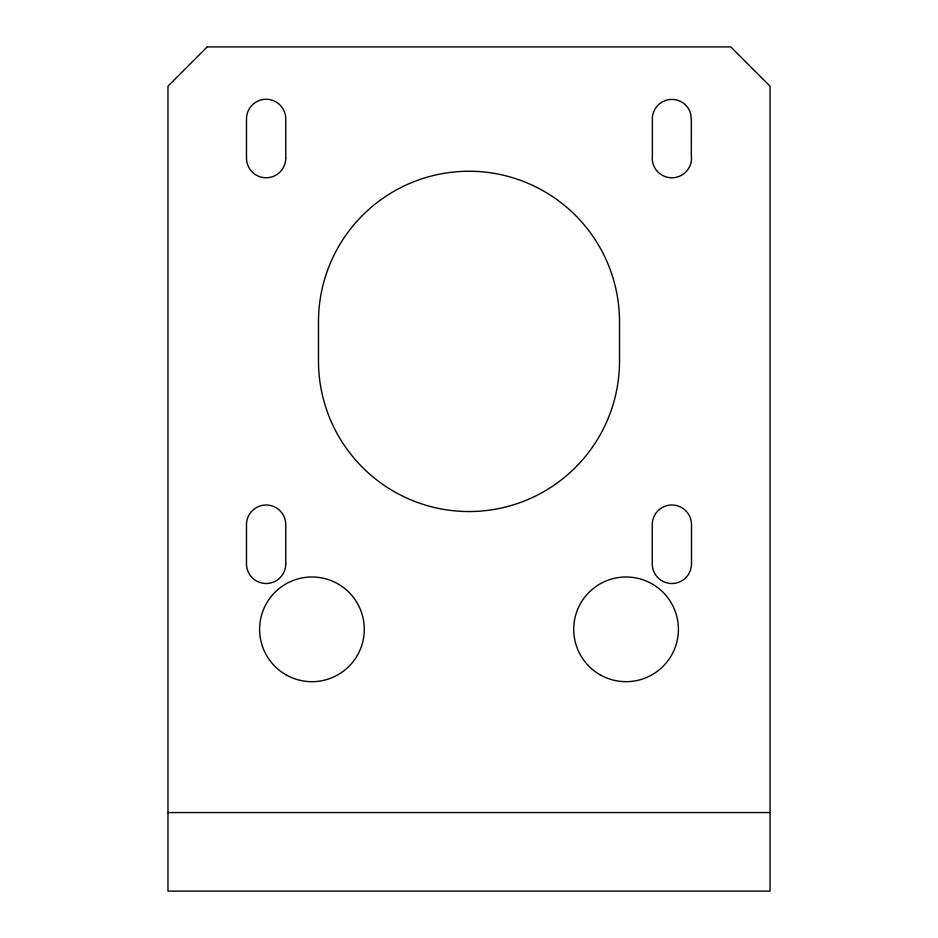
<?xml version="1.0" encoding="UTF-8"?>
<svg xmlns="http://www.w3.org/2000/svg" width="938" height="938" viewBox="0 0 938 938"><rect width="100%" height="100%" fill="white"/><g stroke="black" fill="none" stroke-linecap="round" stroke-linejoin="round"><path stroke-width="1.41" d="M167.972 812.566L770.028 812.566M691.341 118.892L691.329 155.52A19.628 19.628 0 0 1 671.948 177.786A19.628 19.628 0 0 1 652.391 155.661L652.391 116.394L653.059 113.85A19.475 19.475 0 0 1 690.685 113.85L691.341 118.892M207.228 46.9L167.972 86.167L167.972 891.1L770.028 891.1L770.028 86.167L730.772 46.9L207.228 46.9M691.505 563.89L691.505 524.623A19.628 19.628 0 0 0 671.866 504.996A19.628 19.628 0 0 0 652.238 524.623L652.238 563.89A19.628 19.628 0 0 0 671.866 583.518A19.628 19.628 0 0 0 691.505 563.89M619.514 361.024L619.514 321.757A150.514 150.514 0 0 0 469 171.244A150.514 150.514 0 0 0 318.486 321.757L318.486 361.024A150.514 150.514 0 0 0 469 511.538A150.514 150.514 0 0 0 619.514 361.024M285.762 158.147L285.762 118.892A19.628 19.628 0 0 0 266.134 99.252A19.628 19.628 0 0 0 246.495 118.892L246.495 158.147A19.628 19.628 0 0 0 266.134 177.786A19.628 19.628 0 0 0 285.762 158.147M285.762 563.89L285.762 524.623A19.628 19.628 0 0 0 266.134 504.996A19.628 19.628 0 0 0 246.495 524.623L246.495 563.89A19.628 19.628 0 0 0 266.134 583.518A19.628 19.628 0 0 0 285.762 563.89M285.762 674.668A52.352 52.352 0 0 0 364.296 629.328A52.352 52.352 0 0 0 285.762 583.999A52.352 52.352 0 0 0 285.762 674.668M599.886 674.668A52.352 52.352 0 0 0 678.409 629.328A52.352 52.352 0 0 0 599.886 583.999A52.352 52.352 0 0 0 599.886 674.668"/></g></svg>
